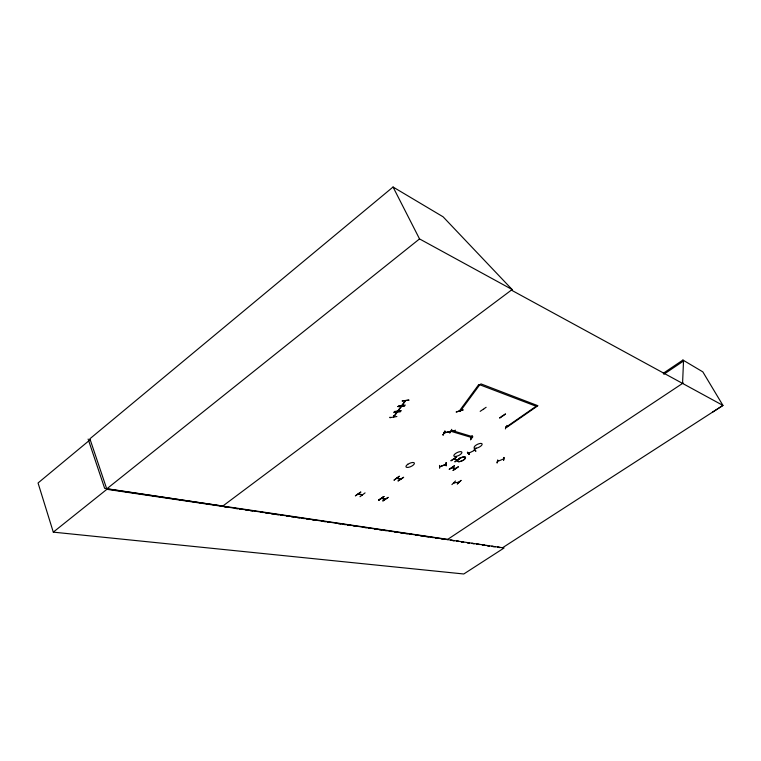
<?xml version="1.0" encoding="UTF-8"?>
<svg xmlns="http://www.w3.org/2000/svg" width="761" height="761" viewBox="0 0 761 761"><rect width="100%" height="100%" fill="white"/><g stroke="black" fill="none" stroke-linecap="round" stroke-linejoin="round"><path stroke-width="1.14" d="M400.999 406.945L401.332 406.507L398.013 411.054M439.63 468.272L439.525 465.399M459.711 411.026L459.577 411.368M448.819 432.267L455.554 430.222M682.56 383.411L683.521 361.028L682.931 360.048L663.288 373.27M497.104 462.878L497.751 459.967L497.114 462.831M390.041 417.114L390.041 417.675M390.032 417.656L396.881 416.505M398.526 405.832L405.309 405.052M394.255 411.72L400.99 410.94M394.388 411.52L401.123 410.683M463.04 409.97L456.115 412.015L463.021 409.884M470.564 439.649L472.286 435.977M472.2 437.689L471.63 437.86M362.502 494.755L362.122 494.66M393.504 416.923L396.747 412.481M398.288 410.636L397.68 411.111L400.961 406.631M505.38 428.909L506.921 425.418M385.494 499.073L381.603 498.341M400.866 479.021L396.719 478.317L400.686 479.154M443.035 434.911L445.08 431.078L443.064 434.892M444.709 431.154L443.149 434.94M444.3 432.866L450.598 431.43M468.424 453.337L469.061 453.014M449.751 433.152L451.777 429.328M474.189 450.531L474.683 450.17M457.532 459.768L454.174 459.083M455.677 468.453L452.12 467.568M396.985 412.538L393.741 416.933M401.998 405.233L405.623 400.562L402.236 405.204M483.492 409.57L483.654 409.38M502.279 415.848L502.536 415.944M358.745 494.022L358.136 494.117L361.894 494.821M400.41 411.796L393.637 412.614M408.876 400.172L402.074 400.971L408.847 400.048M397.984 406.64L404.738 405.86L397.67 406.536M381.375 498.503L381.946 498.379M381.775 498.541L385.056 498.988M451.929 467.692L455.487 468.586M439.639 466.788L446.108 464.21M446.013 464.4L439.649 466.893M467.368 452.434L469.166 454.488L467.73 452.262M469.09 454.46L467.625 452.272M393.732 415.877L394.093 416.514L393.77 415.829M455.497 480.971L451.92 484.605M393.732 416.609L393.532 415.858M461.109 480.381L457.275 484.025L460.852 480.448M506.027 427.282L505.58 427.292M712.562 412.167L722.95 405.423L511.335 290.093L512.105 289.513L443.083 216.799L393.047 187.016L89.884 438.793L106.882 489.313L504.096 547.968L463.782 573.984L53.289 532.139L38.05 482.978L90.198 439.706M222.164 506.522L512.163 289.541L419.53 238.916L106.74 488.895L447.706 539.368M53.289 532.139L106.882 489.313M360.666 492.101L355.358 495.868L360.838 492.082M365.071 492.89L360.001 496.714M444.215 432.923L450.759 431.259M486.127 407.287L480.172 411.359M399.287 476.272L394.141 480.115M394.084 480.048L399.297 476.281M398.136 480.933L403.672 477.252L398.098 480.885M378.816 500.158L383.858 496.495M378.645 500.167L384.01 496.486L378.655 500.177M383.011 500.957L388.215 497.352L382.802 500.871M505.532 414.098L499.587 418.046L505.323 413.965M450.959 460.728L456.581 457.028L451.102 460.738M454.973 461.784L460.177 457.979M536.163 406.25L505.875 427.273L506.541 427.492L537.922 405.718L481 383.905L479.791 384.771L536.8 406.498M453.09 470.365L458.436 466.721L453.118 470.393M663.811 374.279L683.521 361.028M447.202 539.701L683.169 383.011M502.393 547.844L722.95 405.423L702.831 371.872L682.931 360.048M454.45 482.807L453.917 482.864M458.683 482.208L458.854 482.35M474.074 449.047L475.777 451.083M468.491 453.309L474.74 450.246M358.336 493.965L362.474 494.698M503.944 457.513L503.601 460.291L503.972 457.437M503.715 458.883L497.608 461.413M505.589 427.282L506.141 427.14M471.753 437.822L472.324 437.527M454.013 482.855L459.035 482.17M446.193 465.627L446.174 462.726M457.247 459.939L453.813 458.988M224.505 506.864L226.854 507.207M235.054 508.424L237.394 508.767M239.744 509.109L242.084 509.461M245.603 509.975L247.943 510.317M250.293 510.669L252.633 511.012M260.842 512.22L263.182 512.572M265.532 512.914L267.872 513.256M271.392 513.78L273.732 514.122M276.081 514.474L278.421 514.817M280.761 515.159L283.111 515.511M286.621 516.025L288.971 516.367M291.311 516.719L293.66 517.061M297.171 517.585L299.52 517.927M301.86 518.27L304.21 518.622M306.55 518.964L308.899 519.306M312.41 519.83L314.759 520.172M321.789 521.209L325.308 521.732M327.649 522.075L329.989 522.417M338.198 523.635L340.538 523.977M342.888 524.319L345.228 524.671M347.577 525.014L351.087 525.528M353.437 525.88L355.777 526.222M362.807 527.259L366.326 527.782M368.676 528.124L371.016 528.467M374.536 528.99L376.876 529.333M379.216 529.685L381.565 530.027M383.905 530.369L386.255 530.721M389.765 531.235L392.115 531.578M394.455 531.929L396.804 532.272M400.315 532.795L402.664 533.138M405.004 533.48L407.354 533.832M409.694 534.174L412.043 534.517M415.554 535.04L417.903 535.383M420.243 535.725L422.583 536.077M424.933 536.419L428.453 536.943M430.793 537.285L433.133 537.627M435.482 537.979L437.822 538.322M441.342 538.845L443.682 539.188M450.721 540.224L454.25 540.748L450.712 540.234M458.94 541.432L456.6 541.09L458.912 541.461M461.29 541.784L463.639 542.127M467.168 542.65L469.508 542.993M471.858 543.344L474.208 543.687M476.557 544.039L480.077 544.553M482.426 544.905L484.776 545.247M487.126 545.589L489.475 545.941M491.825 546.284L495.344 546.807M497.694 547.149L500.044 547.501M222.764 506.075L104.666 488.372L88.124 439.078M461.252 541.813L463.592 542.165M467.102 542.688L469.442 543.04M471.791 543.392L474.132 543.744M476.472 544.096L478.812 544.438M482.322 544.971L484.662 545.323M487.002 545.675L489.352 546.018M491.692 546.369L494.032 546.721M497.542 547.245L499.882 547.597M454.498 465.694L449.152 469.413L454.498 465.732M454.964 461.775L460.348 457.998M407.706 464.334L407.725 464.353A4.547 1.731 -24.8 0 0 408.486 467.33A4.547 1.731 -24.8 0 0 414.393 463.173A4.547 1.731 -24.8 0 0 407.782 464.353L407.658 464.258M459.244 458.617L459.283 458.674A4.385 1.617 -25.7 0 0 459.72 461.575A4.395 1.617 -25.7 0 0 465.551 457.561A4.385 1.617 -25.7 0 0 459.34 458.674M474.379 448.847L475.834 451.111M393.047 187.016L419.53 238.916M446.165 462.821L446.127 465.703L446.165 462.821M472.02 436.072L470.564 439.668L472.02 436.072M478.441 385.009L458.988 411.482L460.243 411.292L479.725 384.828L478.441 385.009M453.09 430.821L451.977 431.611L471.801 437.565L472.895 436.804L453.09 430.821M476.253 448.21A4.433 1.655 -26.1 0 0 482.17 444.11A4.433 1.655 -26.1 0 0 475.967 445.195A4.433 1.655 -26.1 0 0 476.253 448.21M456.039 456.419A4.442 1.665 -25.7 0 0 461.927 452.329A4.442 1.665 -25.7 0 0 455.63 453.442A4.442 1.665 -25.7 0 0 456.039 456.419M459.34 458.683A4.395 1.617 -25.7 0 0 459.72 461.594A4.385 1.617 -25.7 0 0 465.542 457.551A4.395 1.617 -25.7 0 0 459.34 458.683"/></g></svg>
